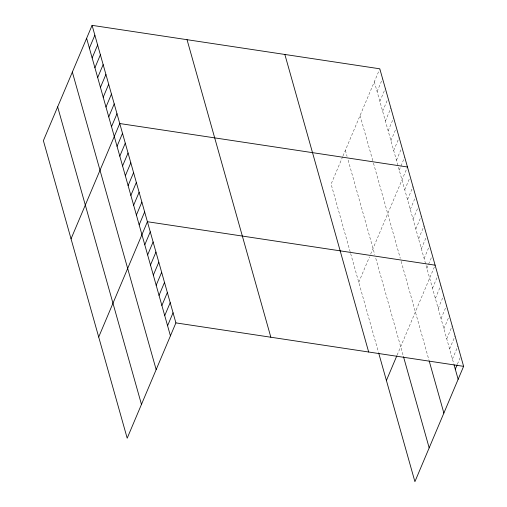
<?xml version="1.0" encoding="UTF-8"?>
<svg xmlns="http://www.w3.org/2000/svg" width="507" height="507" viewBox="0 0 507 507"><rect width="100%" height="100%" fill="white"/><g stroke="black" fill="none" stroke-linecap="round" stroke-linejoin="round"><path stroke-width="0.38" stroke-dasharray="2.54 1.9" d="M342.688 156.669L331.096 184.111L350.457 252.841M342.986 155.966L379.502 69.529M377.094 91.583L382.57 78.629M379.863 101.4L385.333 88.446M382.627 111.223L387.798 98.985M385.396 121.04L390.865 108.086M388.159 130.857L393.635 117.903M390.922 140.68L396.094 128.442M393.692 150.497L399.161 137.536M396.455 160.313L401.626 148.076M399.224 170.137L404.694 157.176M358.753 282.298L369.457 256.967M370.642 254.153L407.463 166.993M404.751 189.77L409.922 177.532M407.52 199.587L412.996 186.633M410.283 209.41L415.759 196.45M413.053 219.227L418.218 206.989M415.816 229.044L421.292 216.09M418.586 238.867L424.055 225.907M421.349 248.684L426.52 236.446M424.112 258.5L429.587 245.546M426.881 268.323L432.046 256.086M397.114 355.154L435.12 265.186M432.496 288.255L437.966 275.301M435.342 298.37L440.817 285.416M438.194 308.49L443.669 295.53M441.046 318.605L446.515 305.651M443.891 328.72L449.367 315.766M446.743 338.841L452.219 325.881M449.595 348.955L455.064 335.995M452.44 359.07L457.916 346.116M457.422 364.146L460.16 357.669M374.331 81.766L453.866 364.127M360.065 115.539L373.253 162.367M373.469 163.121L400.277 258.291M401.126 261.308L429.017 360.331M345.362 150.338L347.067 156.378M348.132 160.155L374.724 254.565M375.788 258.342L403.528 356.827M350.673 253.601L378.539 352.542"/><path stroke-width="0.76" d="M92.09 25.35L43.387 140.654L127.194 438.194L175.904 322.889L92.09 25.35L379.806 68.806L463.613 366.346L414.91 481.65L378.754 353.297M89.384 48.127L94.86 35.167M92.147 57.944L97.623 44.99M94.917 67.761L100.386 54.807M97.68 77.584L103.155 64.623M100.449 87.4L105.919 74.447M103.213 97.217L108.688 84.263M105.982 107.04L111.451 94.08M108.745 116.857L114.221 103.897M111.508 126.674L116.984 113.72M71.043 238.841L119.747 123.537L407.463 166.993M117.041 146.314L122.517 133.354M119.81 156.131L125.28 143.177M122.574 165.947L128.049 152.994M125.337 175.771L130.812 162.81M128.106 185.587L133.575 172.633M130.869 195.404L136.345 182.45M133.639 205.227L139.108 192.267M136.402 215.044L141.878 202.09M139.165 224.861L144.641 211.907M98.7 337.028L147.404 221.724L435.12 265.186M144.787 244.799L150.256 231.838M147.632 254.913L153.108 241.959M150.484 265.028L155.953 252.074M153.329 275.149L158.805 262.189M156.181 285.264L161.657 272.303M159.033 295.378L164.502 282.424M161.879 305.493L167.354 292.539M164.731 315.614L170.206 302.654M167.583 325.728L173.052 312.775M386.41 380.484L396.816 355.857M455.292 369.185L457.118 364.869M175.904 322.889L463.613 366.346M454.069 364.85L458.144 379.306M429.22 361.054L443.872 413.078M403.528 356.827L429.176 447.877M284.858 54.464L368.671 352.004M187.039 39.692L270.846 337.231M86.621 38.304L170.428 335.843M72.349 72.083L156.162 369.622M57.652 106.882L141.466 404.415"/></g></svg>
